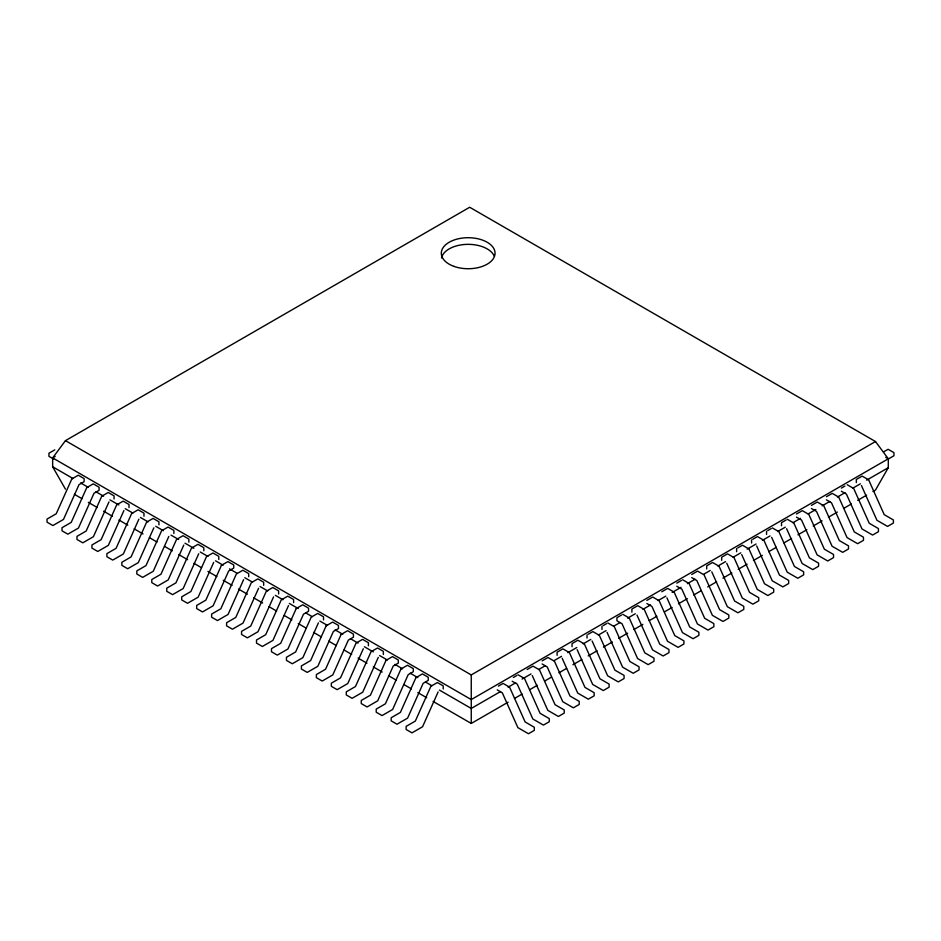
<?xml version="1.0" encoding="UTF-8"?>
<svg xmlns="http://www.w3.org/2000/svg" width="941" height="941" viewBox="0 0 941 941"><rect width="100%" height="100%" fill="white"/><g stroke="black" fill="none" stroke-linecap="round" stroke-linejoin="round"><path stroke-width="1.41" d="M108.956 501.918L93.406 536.711L82.808 542.828L76.974 539.452L76.974 536.346L86.16 531.042L101.722 496.248L108.215 492.496L114.049 495.86L114.049 498.977M123.918 510.551L108.368 545.345L97.77 551.461L91.936 548.097L91.936 544.98L101.122 539.675L116.684 504.882L123.177 501.13L129.011 504.505L129.011 507.611M138.88 519.185L123.33 553.978L112.732 560.095L106.898 556.731L106.898 553.626L116.084 548.321L131.646 513.527L138.139 509.775L143.973 513.139L143.973 516.256M153.842 527.83L138.292 562.624L127.694 568.74L121.859 565.365L121.859 562.259L131.046 556.954L146.608 522.161L153.101 518.409L158.935 521.784L158.935 524.89M168.804 536.464L153.254 571.258L142.656 577.374L136.821 574.01L136.821 570.893L146.008 565.588L161.57 530.795L168.063 527.054L173.897 530.418L173.897 533.523M183.766 545.11L168.216 579.903L157.618 586.02L151.783 582.644L151.783 579.538L160.97 574.233L176.532 539.44L183.024 535.688L188.859 539.052L188.859 542.169M198.727 553.743L183.177 588.537L172.579 594.653L166.745 591.289L166.745 588.172L175.932 582.867L191.494 548.074L197.986 544.321L203.821 547.697L203.821 550.803M213.689 562.377L198.139 597.17L187.541 603.287L181.707 599.923L181.707 596.806L190.894 591.513L206.455 556.719L212.948 552.967L218.782 556.331L218.782 559.448M243.613 579.656L228.063 614.449L217.465 620.566L211.631 617.202L211.631 614.085L220.817 608.78L236.379 573.986L242.872 570.246L248.706 573.61L248.706 576.715M258.575 588.29L243.025 623.095L232.427 629.2L226.593 625.836L226.593 622.73L235.779 617.425L251.341 582.632L257.834 578.88L263.668 582.244L263.668 585.361M273.537 596.935L257.987 631.729L247.389 637.845L241.555 634.469L241.555 631.364L250.741 626.059L266.303 591.266L272.796 587.513L278.63 590.889L278.63 593.994M288.499 605.569L272.949 640.362L262.351 646.479L256.517 643.115L256.517 639.998L265.703 634.705L281.265 599.899L287.758 596.159L293.592 599.523L293.592 602.64M318.423 622.848L302.873 657.641L292.275 663.758L286.44 660.394L286.44 657.277L295.627 651.972L311.189 617.178L317.682 613.426L323.516 616.802L323.516 619.907M363.308 648.761L347.758 683.554L337.16 689.671L331.326 686.307L331.326 683.19L340.513 677.885L356.074 643.091L362.567 639.351L368.401 642.715L368.401 645.82M378.27 657.406L362.72 692.2L352.122 698.316L346.288 694.94L346.288 691.835L355.475 686.53L371.036 651.737L377.529 647.984L383.363 651.348L383.363 654.466M438.118 691.953L422.568 726.746L411.97 732.863L406.136 729.498L406.136 726.381L415.322 721.077L430.884 686.283L437.377 682.531L443.211 685.907L443.211 689.012M65.458 489.155L52.649 466.771L52.649 457.902L65.458 440.647L469.688 207.255L875.495 441.541L888.292 458.796L888.292 467.677L875.495 490.061L872.942 491.52M54.766 449.857L48.932 453.233L48.932 456.338L53.637 459.055M55.19 456.432L52.649 457.902L471.253 699.575L888.292 458.796L885.752 457.326M65.458 440.647L471.253 674.932L875.495 441.541M883.517 451.927L888.116 449.28L893.95 452.645L893.95 455.75L888.069 459.149M498.412 686.107L503.07 683.413L509.575 687.165L525.125 721.959L534.312 727.264L534.312 730.369L528.477 733.745L517.879 727.628L502.329 692.835L497.236 689.894M513.374 677.473L516.868 675.45M527.16 669.51L532.994 666.134L539.499 669.886L555.049 704.68L564.235 709.985L564.235 713.09L558.401 716.466L547.803 710.349L532.253 675.556M542.122 660.864L547.956 657.5L554.461 661.252L570.011 696.046L579.197 701.351L579.197 704.456L573.363 707.82L562.765 701.704L547.215 666.91L542.122 663.981M588.184 634.281L592.842 631.587L599.346 635.328L614.896 670.133L624.083 675.426L624.083 678.543L618.249 681.907L607.651 675.791L592.101 640.997M603.146 625.636L606.639 623.624M621.601 614.979L616.931 617.672L616.931 620.789L622.025 623.718L637.575 658.524L648.173 664.64L654.007 661.264L654.007 658.159L644.82 652.854L629.27 618.061L622.766 614.308M646.855 600.405L652.689 597.029L659.194 600.781L674.744 635.575L683.931 640.88L683.931 643.985L678.096 647.361L667.498 641.244L651.948 606.451L646.855 603.51M661.817 591.76L667.651 588.396L674.156 592.148L689.706 626.941L698.892 632.246L698.892 635.351L693.058 638.716L682.46 632.599L666.91 597.806M676.779 583.126L681.449 580.432M691.741 574.481L697.575 571.116L704.08 574.869L719.63 609.662L728.816 614.967L728.816 618.072L722.982 621.448L712.384 615.332L696.834 580.538L691.741 577.598M737.803 547.897L742.461 545.204L748.965 548.956L764.515 583.749L773.702 589.054L773.702 592.16L767.868 595.524L757.27 589.419L741.72 554.614M752.765 539.264L757.423 536.558L763.927 540.31L779.477 575.104L788.664 580.409L788.664 583.526L782.83 586.89L772.232 580.773L756.682 545.98M767.727 530.618L771.22 528.595M786.182 519.961L781.512 522.655L781.512 525.772M796.474 514.021L802.308 510.645L808.813 514.398L824.363 549.191L833.55 554.496L833.55 557.613L827.715 560.977L817.117 554.861L801.567 520.067L796.474 517.127M811.436 505.376L817.27 502.012L823.775 505.764L839.325 540.557L848.511 545.862L848.511 548.968L842.677 552.343L832.079 546.227L816.529 511.434L811.436 508.493M826.398 496.742L832.232 493.378L838.737 497.119L854.287 531.912L863.473 537.217L863.473 540.334L857.639 543.698L847.041 537.582L831.491 502.788L826.398 499.847M841.36 488.108L844.865 486.085M500.494 691.564L471.253 708.455L439.447 690.094M508.128 687.165L515.75 682.754M522.114 679.084L531.006 673.956M538.64 669.545L544.992 665.875M553.896 660.735L561.53 656.336M567.882 652.666L576.786 647.526M583.138 643.856L590.772 639.445M598.394 635.046L606.028 630.635M613.661 626.236L620.013 622.566M627.647 618.155L635.269 613.755M642.903 609.356L650.525 604.945M658.159 600.546L665.793 596.135M672.145 592.465L681.049 587.325M687.4 583.655L695.034 579.256M703.927 574.116L710.29 570.446M717.912 566.035L725.546 561.636M733.18 557.225L740.802 552.826M747.166 549.156L756.058 544.016M762.422 540.346L770.044 535.947M777.678 531.536L785.312 527.136M792.934 522.726L800.568 518.326M808.19 513.915L815.823 509.516M822.175 505.846L829.809 501.435M837.443 497.036L845.065 492.625M852.699 488.226L860.321 483.827M866.685 480.157L888.292 467.677M433.083 701.41L471.253 723.441L508.116 702.162M514.468 698.493L522.102 694.082M529.724 689.682L537.346 685.283M544.98 680.872L551.332 677.202M558.966 672.803L566.588 668.392M572.94 664.734L581.844 659.594M588.196 655.924L597.1 650.784M603.452 647.114L612.356 641.974M618.707 638.304L627.612 633.175M633.963 629.505L642.856 624.365M649.219 620.695L656.842 616.284M664.475 611.885L672.097 607.486M678.449 603.816L687.353 598.676M693.705 595.006L701.339 590.607M707.691 586.937L716.595 581.797M722.947 578.127L731.839 572.987M738.203 569.317L747.095 564.177M753.459 560.507L762.351 555.378M768.703 551.708L776.337 547.297M783.959 542.898L791.593 538.499M797.944 534.829L806.849 529.689M813.2 526.019L822.093 520.879M828.456 517.209L837.349 512.069M843.712 508.399L851.334 504M857.698 500.33L866.59 495.189M847.194 484.733L853.699 488.485L869.249 523.278L878.435 528.583L878.435 531.689L872.601 535.064L862.003 528.948L846.453 494.154L841.36 491.214M787.346 519.291L793.851 523.031L809.401 557.837L818.588 563.13L818.588 566.247L812.753 569.611L802.155 563.494L786.605 528.701M772.385 527.925L778.889 531.677L794.439 566.47L803.626 571.775L803.626 574.88L797.792 578.256L787.194 572.14L771.644 537.346M682.613 579.75L689.118 583.502L704.668 618.296L713.854 623.601L713.854 626.718L708.02 630.082L697.422 623.965L681.872 589.172L676.779 586.231M607.804 622.942L614.308 626.694L629.858 661.488L639.045 666.793L639.045 669.898L633.211 673.274L622.613 667.157L607.063 632.364M518.032 674.779L524.537 678.52L540.087 713.313L549.273 718.618L549.273 721.735L543.439 725.099L532.841 718.983L517.291 684.189L512.198 681.249M52.649 466.771L73.045 478.546M80.679 482.956L88.313 487.367M95.947 491.767L103.581 496.178M109.944 499.847L118.848 504.988M125.2 508.669L132.834 513.068M140.468 517.479L148.102 521.89M155.736 526.29L163.369 530.7M171.003 535.111L178.637 539.511M185.001 543.192L193.905 548.332M200.268 552.002L207.902 556.413M215.536 560.812L223.17 565.223M229.533 568.893L237.156 573.304M244.789 577.715L252.423 582.114M260.057 586.525L267.691 590.936M275.325 595.335L282.959 599.746M289.322 603.416L298.226 608.556M305.86 612.967L312.224 616.637M319.858 621.048L327.492 625.447M335.125 629.858L342.759 634.269M350.393 638.668L358.027 643.079M364.379 646.749L373.283 651.89M379.646 655.571L387.28 659.97M394.914 664.381L402.548 668.792M410.182 673.191L417.816 677.602M425.45 682.013L431.813 685.683M74.363 494.296L81.996 498.706M88.348 502.376L97.252 507.517M103.616 511.186L112.52 516.327M118.884 520.008L127.788 525.149M134.151 528.818L143.056 533.959M149.407 537.629L157.041 542.04M164.675 546.439L172.309 550.85M178.672 554.52L187.577 559.66M193.94 563.341L201.562 567.741M207.926 571.41L216.83 576.551M223.193 580.232L232.098 585.373M238.461 589.042L247.365 594.183M253.729 597.853L262.633 602.993M268.985 606.663L276.619 611.074M284.253 615.485L291.886 619.884M298.25 623.554L305.884 627.965M313.506 632.376L321.14 636.775M328.774 641.186L336.408 645.597M344.041 649.996L351.675 654.407M358.039 658.077L366.943 663.217M373.295 666.887L382.199 672.027M388.562 675.709L396.196 680.108M403.83 684.519L411.464 688.918M417.828 692.6L426.732 697.74M861.415 485.509L876.965 520.302L887.563 526.419L893.397 523.055L893.397 519.95L884.211 514.645L868.661 479.851L862.156 476.099L856.322 479.463L856.322 482.58M726.758 563.259L742.308 598.053L752.906 604.169L758.74 600.793L758.74 597.688L749.554 592.383L734.004 557.59L727.499 553.837L721.665 557.213L721.665 560.318M711.796 571.893L727.346 606.686L737.944 612.803L743.778 609.439L743.778 606.322L734.592 601.017L719.042 566.223L712.537 562.483L706.703 565.847L706.703 568.952M636.986 615.085L652.536 649.878L663.134 655.995L668.969 652.631L668.969 649.513L659.782 644.209L644.232 609.415L637.727 605.675L631.893 609.039L631.893 612.144M577.139 649.643L592.689 684.436L603.287 690.553L609.121 687.177L609.121 684.072L599.935 678.767L584.385 643.973L577.88 640.221L572.046 643.585L572.046 646.702M562.177 658.277L577.727 693.07L588.325 699.187L594.159 695.822L594.159 692.705L584.973 687.4L569.423 652.607L562.918 648.855L557.084 652.231L557.084 655.336M766.55 531.3L766.55 534.406M751.588 539.934L751.588 543.039M736.627 548.568L736.627 551.685M601.969 626.318L601.969 629.423M587.008 634.952L587.008 638.069M471.253 674.932L471.253 723.441M441.494 258.01A26.877 15.515 0 0 1 466.689 244.366A26.877 15.515 0 0 1 494.343 256.317M71.798 478.969L56.237 513.762L47.05 519.067L47.05 522.184L52.884 525.548L63.482 519.432L79.032 484.639L84.125 481.698L84.125 478.593L78.291 475.217L71.798 478.969M86.76 487.603L71.198 522.408L62.012 527.701L62.012 530.818L67.846 534.182L78.444 528.066L93.994 493.272L99.087 490.343L99.087 487.226L93.253 483.862L86.76 487.603M221.417 565.353L205.856 600.146L196.669 605.451L196.669 608.556L202.503 611.932L213.101 605.816L228.651 571.022L233.744 568.082L233.744 564.976L227.91 561.601L221.417 565.353M296.227 608.545L280.665 643.338L271.478 648.643L271.478 651.748L277.313 655.124L287.911 649.008L303.461 614.214L308.554 611.274L308.554 608.157L302.72 604.792L296.227 608.545M326.151 625.824L310.589 660.617L301.402 665.922L301.402 669.027L307.236 672.392L317.835 666.275L333.385 631.482L338.478 628.553L338.478 625.436L332.644 622.072L326.151 625.824M341.113 634.457L325.551 669.251L316.364 674.556L316.364 677.661L322.198 681.037L332.796 674.92L348.346 640.127L353.44 637.186L353.44 634.081L347.605 630.705L341.113 634.457M385.998 660.37L370.436 695.164L361.25 700.469L361.25 703.586L367.084 706.95L377.682 700.833L393.232 666.04L398.325 663.099L398.325 659.994L392.491 656.618L385.998 660.37M400.96 669.004L385.398 703.809L376.212 709.102L376.212 712.219L382.046 715.583L392.644 709.467L408.194 674.673L413.287 671.745L413.287 668.628L407.453 665.263L400.96 669.004M415.922 677.649L400.36 712.443L391.174 717.748L391.174 720.853L397.008 724.229L407.606 718.112L423.156 683.319L428.249 680.378L428.249 677.273L422.415 673.897L415.922 677.649M454.009 266.397A26.877 15.515 0 0 0 495.037 253.705A26.877 15.515 0 0 0 455.491 239.543A26.877 15.515 0 0 0 454.009 266.397"/></g></svg>
